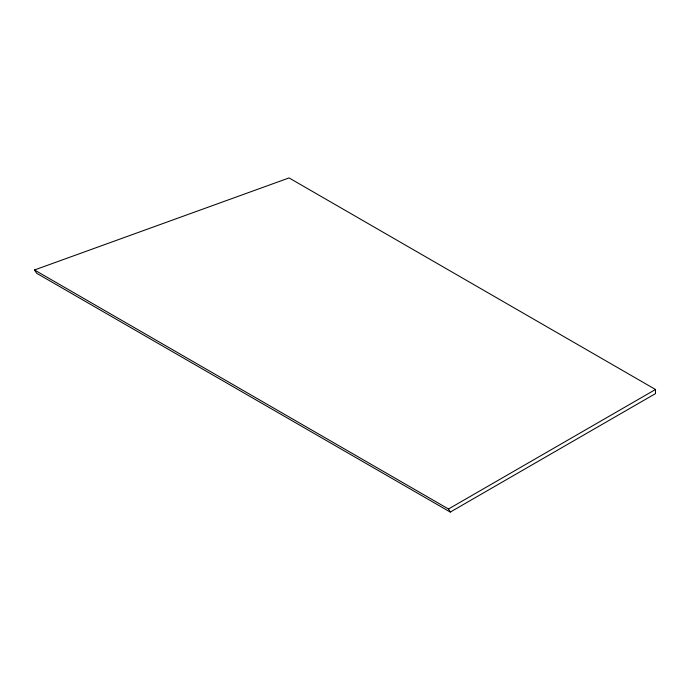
<?xml version="1.0" encoding="UTF-8"?>
<svg xmlns="http://www.w3.org/2000/svg" width="690" height="690" viewBox="0 0 690 690"><rect width="100%" height="100%" fill="white"/><g stroke="black" fill="none" stroke-linecap="round" stroke-linejoin="round"><path stroke-width="1.03" d="M34.5 269.98L448.5 508.996L655.5 389.488L655.5 393.602L450.285 512.075L36.699 273.292L34.5 269.98L289.058 177.925L655.5 389.488M448.5 508.996L450.285 512.075"/></g></svg>
